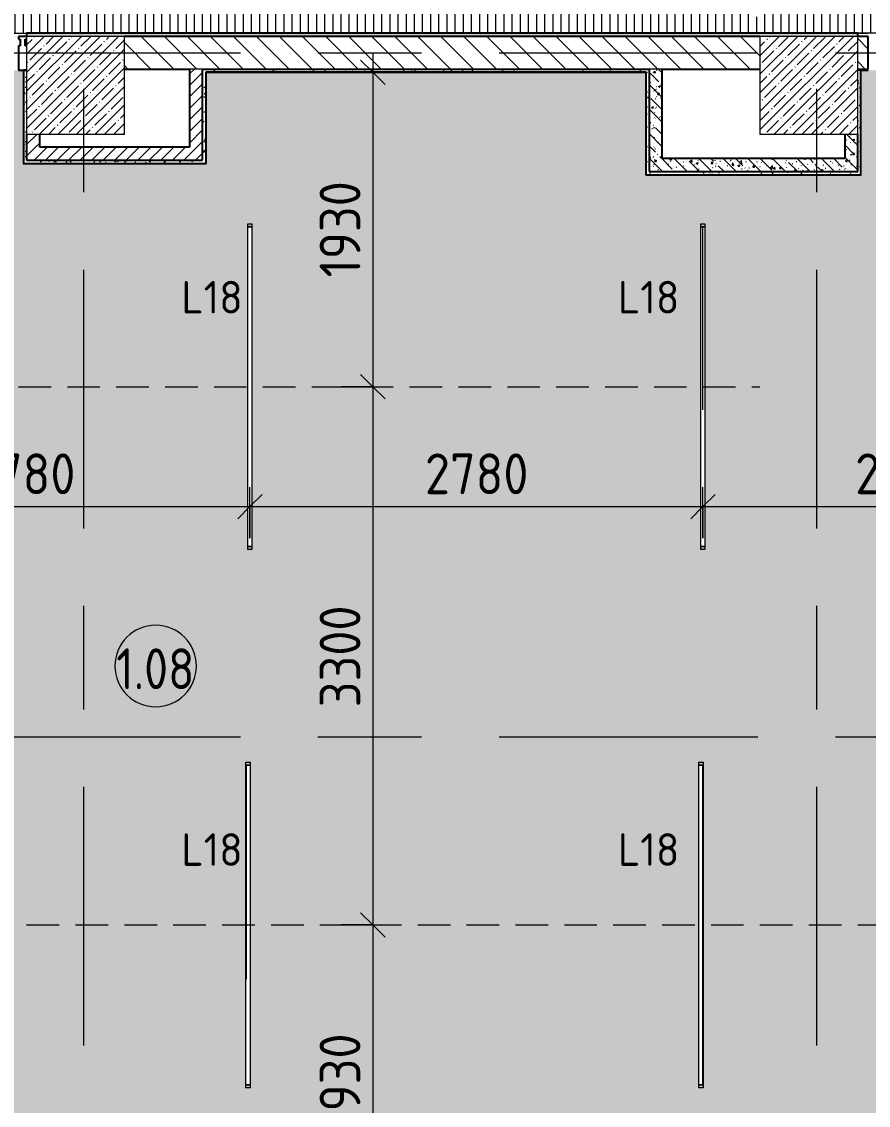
# Model space of a CAD drawing. Header units: millimetres. Extents: x -3377 to 186574, y -8553 to 29000.
# Drawn here: x 7629 to 12825, y 1338 to 7991 of the extents above; entities that cross this region are included whole.
import ezdxf

# ---------------------------------------------------------------- set-up
doc = ezdxf.new("R2010")
doc.units = ezdxf.units.MM
doc.linetypes.add('ADSK_Штрих_ш2 п1', pattern=[300, 200, -100])
doc.linetypes.add('Осевая', pattern=[3175, 635, -476.25, 1587.5, -476.25])
for name, color, linetype, lineweight in [('A-ANNO-DIMS', 7, 'Continuous', 9), ('A-ANNO-DIMS-100', 7, 'Continuous', 9), ('A-AREA-IDEN', 7, 'Continuous', 9), ('A-CLNG-PATT', 7, 'Continuous', 9), ('A-DETL-1', 7, 'ADSK_Штрих_ш2 п1', 9), ('A-GLAZ-CWMG', 7, 'Continuous', 9), ('A-GLAZ-CWMG-1', 7, 'Continuous', 25), ('A-WALL', 7, 'Continuous', 9), ('E-LITE-EQPM-IDEN', 7, 'Continuous', 9), ('I-WALL', 7, 'Continuous', 9), ('S-COLS', 7, 'Continuous', 9), ('Оси-2', 7, 'Осевая', 9)]:
    doc.layers.add(name, color=color, linetype=linetype, lineweight=lineweight)
for name, color, linetype, lineweight, true_color in [('A-CLNG-1', 7, 'Continuous', 9, 0xc0c0c0), ('A-WALL-2', 7, 'Continuous', 25, 0x3c3c3c), ('A-WALL-FNSH-2', 7, 'Continuous', 13, 0x3c3c3c), ('E-LITE-EQPM-1', 1, 'Continuous', 9, 0xff0000)]:
    doc.layers.add(name, color=color, linetype=linetype, lineweight=lineweight, true_color=true_color)
doc.layers.add('A-CLNG-PATT-1', color=7, linetype='Continuous', lineweight=9, transparency=1)
doc.styles.add('GOST Common', font='GOST_Common.ttf', dxfattribs={"width": 0.9, "height": 250})
doc.styles.add('GOST Common_1', font='GOST_Common.ttf', dxfattribs={"height": 200})
doc.styles.add('ISOCPEUR', font='isocpeur.ttf', dxfattribs={"width": 0.9, "height": 250})
doc.dimstyles.new('ISO-2_5_0_9К_БОЛЬШОЙ', dxfattribs={"dimscale": 304.8, "dimtxt": 248.995294, "dimasz": 0.492126, "dimexe": 0.393701, "dimexo": 0.984252, "dimgap": 0, "dimtad": 1, "dimdec": 0, "dimrnd": 10, "dimzin": 0, "dimdsep": 46, "dimtxsty": 'ISOCPEUR', "dimblk1": 'OBLIQUE', "dimblk2": 'OBLIQUE', "dimsah": 1, "dimcen": 0.09, "dimdle": 0.393701, "dimazin": 0, "dimtfac": 1, "dimtdec": 4, "dimtix": 1, "dimtmove": 0, "dimatfit": 3, "dimfxl": 1, "dimtvp": 1, "dimtolj": 1, "dimtzin": 0, "dimarcsym": 2})
pattern_1 = [(45, (0, 0), (-35.35534, 35.35534), [])]
pattern_2 = [(135, (0, 0), (-70.7107, -70.7107), [])]
pattern_3 = [(135, (0, 0), (-75.43415, -75.43415), [106.68, -17.78, 3.556, -17.78]), (135, (0, 75.39), (-75.43415, -75.43415), []), (50, (0, 0), (127.5292, -11.1576), [13.335, -146.685]), (355, (0, 0), (-24.6697, 133.74), [10.668, -117.348]), (100.451, (10.63, -0.93), (102.8597, 122.5818), [11.333, -124.663]), (46.184, (0, 35.56), (189.7552, -29.4304), [20.002, -220.027]), (96.636, (15.81, 33.1), (166.1822, 173.1996), [17, -186.995]), (351.184, (0, 35.56), (166.184, 173.1976), [16.002, -176.022]), (21, (17.78, 26.67), (106.1303, -71.586), [13.335, -146.685]), (326, (17.78, 26.67), (43.2619, 128.9318), [10.668, -117.348]), (71.451, (26.62, 20.7), (149.392, 57.3451), [11.333, -124.663]), (37.5, (0, 0), (2.16223, 59.18836), [3.353, -112.573, 3.353, -115.773, -117.793]), (37.5, (0, 0), (2.16223, 59.18836), [-235.052, 3.353, -114.44]), (7.5, (0, 0), (46.77386, 70.12615), [3.353, -64.567, 3.353, -109.906, -44.894]), (7.5, (0, 0), (46.77386, 70.12615), [-181.178, 3.353, -41.542]), (327.5, (-39.65, 0), (94.91367, -4.0101), [3.353, -41.097, 3.353, -135.331, -184.023]), (327.5, (-39.65, 0), (94.91367, -4.0101), [-183.134, 3.353, -180.67]), (317.5, (-57.43, 0), (103.69057, 17.7988), [3.353, -54.432, 3.353, -88.748, -130.683]), (317.5, (-57.43, 0), (103.69057, 17.7988), [-149.885, 3.353, -127.33])]
pattern_4 = [(0, (0, 0), (121.92, 30.48), [10.058, -81.382, 10.058, -81.382, -487.68]), (0, (0, 0), (121.92, 30.48), [-182.88, 10.058, -172.822, 10.058, -81.382, -213.36]), (0, (0, 0), (121.92, 30.48), [-457.2, 10.058, -50.902, 10.058, -142.342]), (120, (45.72, 15.24), (-87.356454, 90.34582), [10.058, -81.382, 10.058, -81.382, -487.68]), (120, (45.72, 15.24), (-87.356454, 90.34582), [-182.88, 10.058, -172.822, 10.058, -81.382, -213.36]), (120, (45.72, 15.24), (-87.356454, 90.34582), [-457.2, 10.058, -50.902, 10.058, -142.342]), (240, (60.96, 76.2), (-34.563546, -120.82582), [10.058, -81.382, 10.058, -81.382, -487.68]), (240, (60.96, 76.2), (-34.563546, -120.82582), [-182.88, 10.058, -172.822, 10.058, -81.382, -213.36]), (240, (60.96, 76.2), (-34.563546, -120.82582), [-457.2, 10.058, -50.902, 10.058, -142.342])]

# ---------------------------------------------------------------- blocks, each defined once
blk = doc.blocks.new('BSC_Колонна _Прямоугольная - 600х600-V40-План расстановки осветительного оборудования 1 этажа в осях 1-12')
at = {"layer": 'S-COLS'}
h = blk.add_hatch(dxfattribs=at)
h.set_pattern_fill('FP_57', color=256, style=0, pattern_type=2)
h.set_pattern_definition([(45, (-7960, -7600), (-57.0246, 57.0246), []), (45, (-7902.975, -7600), (-57.0246, 57.0246), [100.806, -20.161, 3.353, -16.808])])
h.paths.add_polyline_path([(300, -300), (300, 300), (-300, 300), (-300, -300), (-298.6, -300)])
for p, q in [((300, 300), (-300, 300)), ((-300, 300), (-300, -300)), ((300, -300), (300, 300)), ((-300, -300), (300, -300))]:
    blk.add_line(p, q, dxfattribs=at)
blk = doc.blocks.new('BSC_Колонна _Прямоугольная - 600х600-20441433-План расстановки осветительного оборудования 1 этажа в осях 1-12')
at = {"layer": 'S-COLS'}
h = blk.add_hatch(dxfattribs=at)
h.set_pattern_fill('FP_63', color=256, style=0, pattern_type=2)
h.set_pattern_definition([(45, (-12460, -7600), (-57.02463, 57.02463), []), (45, (-12402.975, -7600), (-57.02463, 57.02463), [100.806, -20.161, 3.353, -16.808])])
h.paths.add_polyline_path([(-300, -300), (300, -300), (300, 300), (-300, 300), (-300, -186.8)])
for p, q in [((300, 300), (-300, 300)), ((-300, 300), (-300, -300)), ((300, -300), (300, 300)), ((-300, -300), (300, -300))]:
    blk.add_line(p, q, dxfattribs=at)
blk = doc.blocks.new('Прямоугольный импост - Импост структурный с накладкой - 190мм-32634287-План расстановки осветительного оборудования 1 этажа в осях 1-12')
at = {"layer": 'A-GLAZ-CWMG-1'}
for p, q in [((0, 17), (-50, 17)), ((-50, 17), (-50, 0)), ((-50, 0), (-40, 0)), ((-40, 0), (-40, -40)), ((-10, -40), (-10, 0)), ((-10, 0), (0, 0)), ((-40, -40), (-50, -40)), ((-50, -40), (-50, -190)), ((0, -40), (-10, -40)), ((-50, -190), (0, -190))]:
    blk.add_line(p, q, dxfattribs=at)
blk = doc.blocks.new('Downlight - Strip - 2000 мм-V71-План расстановки осветительного оборудования 1 этажа в осях 1-12')
at = {"layer": 'E-LITE-EQPM-1'}
for p, q in [((-1000, -231.3), (-1000, -205.9)), ((-1000, -205.9), (-980.9, -205.9)), ((-980.9, -231.3), (-1000, -231.3)), ((-980.9, -231.3), (-980.9, -205.9)), ((-980.9, -205.9), (981, -205.9)), ((-980.9, -205.9), (-980.9, -231.3)), ((-980.9, -231.3), (-980.9, -205.9)), ((-980.9, -205.9), (981, -205.9)), ((981, -231.3), (-980.9, -231.3)), ((981, -231.3), (-980.9, -231.3)), ((981, -205.9), (981, -231.3)), ((981, -231.3), (981, -205.9)), ((981, -205.9), (1000, -205.9)), ((981, -205.9), (981, -231.3)), ((1000, -231.3), (981, -231.3)), ((1000, -205.9), (1000, -231.3))]:
    blk.add_line(p, q, dxfattribs=at)
blk = doc.blocks.new('Downlight - Strip - 2000 мм-27655400-План расстановки осветительного оборудования 1 этажа в осях 1-12')
at = {"layer": 'E-LITE-EQPM-1'}
for p, q in [((-1000, -231.3), (-1000, -205.9)), ((-1000, -205.9), (-980.9, -205.9)), ((-980.9, -231.3), (-1000, -231.3)), ((-980.9, -231.3), (-980.9, -205.9)), ((-980.9, -205.9), (981, -205.9)), ((-980.9, -205.9), (-980.9, -231.3)), ((-980.9, -231.3), (-980.9, -205.9)), ((-980.9, -205.9), (981, -205.9)), ((981, -231.3), (-980.9, -231.3)), ((981, -231.3), (-980.9, -231.3)), ((981, -205.9), (981, -231.3)), ((981, -231.3), (981, -205.9)), ((981, -205.9), (1000, -205.9)), ((981, -205.9), (981, -231.3)), ((1000, -231.3), (981, -231.3)), ((1000, -205.9), (1000, -231.3))]:
    blk.add_line(p, q, dxfattribs=at)
blk = doc.blocks.new('Downlight - Strip - 2000 мм-V72-План расстановки осветительного оборудования 1 этажа в осях 1-12')
at = {"layer": 'E-LITE-EQPM-1'}
for p, q in [((-1000, -231.3), (-1000, -205.9)), ((-1000, -205.9), (-980.9, -205.9)), ((-980.9, -231.3), (-1000, -231.3)), ((-980.9, -231.3), (-980.9, -205.9)), ((-980.9, -205.9), (981, -205.9)), ((-980.9, -205.9), (-980.9, -231.3)), ((-980.9, -231.3), (-980.9, -205.9)), ((-980.9, -205.9), (981, -205.9)), ((981, -231.3), (-980.9, -231.3)), ((981, -231.3), (-980.9, -231.3)), ((981, -205.9), (981, -231.3)), ((981, -231.3), (981, -205.9)), ((981, -205.9), (1000, -205.9)), ((981, -205.9), (981, -231.3)), ((1000, -231.3), (981, -231.3)), ((1000, -205.9), (1000, -231.3))]:
    blk.add_line(p, q, dxfattribs=at)
blk = doc.blocks.new('Марка_Помещения - Номер-25198446-План расстановки осветительного оборудования 1 этажа в осях 1-12')
at = {"layer": 'A-AREA-IDEN'}
for start, end in [(360, 180), (180, 360)]:
    blk.add_arc((0, 0), 2.5, start, end, dxfattribs=at)
blk = doc.blocks.new('DIMBLOCK122-План расстановки осветительного оборудования 1 этажа в осях 1-12')
at = {"layer": 'A-ANNO-DIMS-100'}
for p, q in [((9784.6, 7800), (9784.6, 5750)), ((9590.7, 7680), (9904.6, 7680)), ((9784.6, 7680), (9590.7, 7680)), ((9590.7, 5750), (9904.6, 5750)), ((9784.6, 5750), (9590.7, 5750))]:
    blk.add_line(p, q, dxfattribs=at)
at = {"layer": 'A-ANNO-DIMS-100', "lineweight": 20}
for p, q in [((9784.6, 7680), (9709.6, 7755)), ((9784.6, 7680), (9859.6, 7605)), ((9784.6, 5750), (9709.6, 5825)), ((9784.6, 5750), (9859.6, 5675))]:
    blk.add_line(p, q, dxfattribs=at)
at = {"layer": 'A-ANNO-DIMS-100', "color": 0, "insert": (9458, 6420.5), "char_height": 250, "width": 706.764, "attachment_point": 1, "rotation": 90, "line_spacing_factor": 1.149209, "style": 'ISOCPEUR'}
blk.add_mtext('1930', dxfattribs=at)
blk = doc.blocks.new('_Oblique')
at = {"color": 0, "linetype": 'ByBlock', "lineweight": -2}
blk.add_line((-0.5, -0.5), (0.5, 0.5), dxfattribs=at)
blk = doc.blocks.new('DIMBLOCK123-План расстановки осветительного оборудования 1 этажа в осях 1-12')
at = {"layer": 'A-ANNO-DIMS-100', "lineweight": 20}
for p, q in [((9784.6, 5750), (9709.6, 5825)), ((9784.6, 5750), (9859.6, 5675)), ((9784.6, 2445.5), (9709.6, 2520.5)), ((9784.6, 2445.5), (9859.6, 2370.5))]:
    blk.add_line(p, q, dxfattribs=at)
at = {"layer": 'A-ANNO-DIMS-100'}
for p, q in [((9590.7, 5750), (9904.6, 5750)), ((9784.6, 5750), (9590.7, 5750)), ((9784.6, 5750), (9784.6, 2445.5)), ((9590.7, 2445.5), (9904.6, 2445.5)), ((9784.6, 2445.5), (9590.7, 2445.5))]:
    blk.add_line(p, q, dxfattribs=at)
at = {"layer": 'A-ANNO-DIMS-100', "color": 0, "insert": (9458, 3781.7), "char_height": 250, "width": 758.478, "attachment_point": 1, "rotation": 90, "line_spacing_factor": 1.149209, "style": 'ISOCPEUR'}
blk.add_mtext('3300', dxfattribs=at)
blk = doc.blocks.new('DIMBLOCK124-План расстановки осветительного оборудования 1 этажа в осях 1-12')
at = {"layer": 'A-ANNO-DIMS-100', "lineweight": 20}
for p, q in [((9784.6, 2445.5), (9709.6, 2520.5)), ((9784.6, 2445.5), (9859.6, 2370.5)), ((9784.6, 520), (9709.6, 595)), ((9784.6, 520), (9859.6, 445))]:
    blk.add_line(p, q, dxfattribs=at)
at = {"layer": 'A-ANNO-DIMS-100'}
for p, q in [((9590.7, 2445.5), (9904.6, 2445.5)), ((9784.6, 2445.5), (9590.7, 2445.5)), ((9784.6, 2445.5), (9784.6, 400)), ((8868.7, 520), (9904.6, 520)), ((9784.6, 520), (8868.7, 520))]:
    blk.add_line(p, q, dxfattribs=at)
at = {"layer": 'A-ANNO-DIMS-100', "color": 0, "insert": (9458, 1188.3), "char_height": 250, "width": 706.764, "attachment_point": 1, "rotation": 90, "line_spacing_factor": 1.149209, "style": 'ISOCPEUR'}
blk.add_mtext('1930', dxfattribs=at)
blk = doc.blocks.new('DIMBLOCK126-План расстановки осветительного оборудования 1 этажа в осях 1-12')
at = {"layer": 'A-ANNO-DIMS-100'}
for p, q in [((6250, 4819.4), (6250, 5133.4)), ((9030, 4819.4), (9030, 5133.4)), ((6250, 5013.4), (9030, 5013.4)), ((6250, 5013.4), (6250, 4819.4)), ((9030, 5013.4), (9030, 4819.4))]:
    blk.add_line(p, q, dxfattribs=at)
at = {"layer": 'A-ANNO-DIMS-100', "lineweight": 20}
for p, q in [((6250, 5013.4), (6325, 5088.4)), ((9030, 5013.4), (9105, 5088.4)), ((6250, 5013.4), (6175, 4938.4)), ((9030, 5013.4), (8955, 4938.4))]:
    blk.add_line(p, q, dxfattribs=at)
at = {"layer": 'A-ANNO-DIMS-100', "color": 0, "insert": (7324, 5340), "char_height": 250, "width": 758.478, "attachment_point": 1, "line_spacing_factor": 1.149209, "style": 'ISOCPEUR'}
blk.add_mtext('2780', dxfattribs=at)
blk = doc.blocks.new('DIMBLOCK127-План расстановки осветительного оборудования 1 этажа в осях 1-12')
at = {"layer": 'A-ANNO-DIMS-100'}
for p, q in [((9030, 4819.4), (9030, 5133.4)), ((11810, 4819.4), (11810, 5133.4)), ((9030, 5013.4), (11810, 5013.4)), ((9030, 5013.4), (9030, 4819.4)), ((11810, 5013.4), (11810, 4819.4))]:
    blk.add_line(p, q, dxfattribs=at)
at = {"layer": 'A-ANNO-DIMS-100', "lineweight": 20}
for p, q in [((9030, 5013.4), (9105, 5088.4)), ((11810, 5013.4), (11885, 5088.4)), ((9030, 5013.4), (8955, 4938.4)), ((11810, 5013.4), (11735, 4938.4))]:
    blk.add_line(p, q, dxfattribs=at)
at = {"layer": 'A-ANNO-DIMS-100', "color": 0, "insert": (10104, 5340), "char_height": 250, "width": 758.478, "attachment_point": 1, "line_spacing_factor": 1.149209, "style": 'ISOCPEUR'}
blk.add_mtext('2780', dxfattribs=at)
blk = doc.blocks.new('DIMBLOCK128-План расстановки осветительного оборудования 1 этажа в осях 1-12')
at = {"layer": 'A-ANNO-DIMS-100'}
for p, q in [((11810, 4819.4), (11810, 5133.4)), ((14310, 4819.4), (14310, 5133.4)), ((11810, 5013.4), (14430, 5013.4)), ((11810, 5013.4), (11810, 4819.4)), ((14310, 5013.4), (14310, 4819.4))]:
    blk.add_line(p, q, dxfattribs=at)
at = {"layer": 'A-ANNO-DIMS-100', "lineweight": 20}
for p, q in [((11810, 5013.4), (11885, 5088.4)), ((14310, 5013.4), (14385, 5088.4)), ((11810, 5013.4), (11735, 4938.4)), ((14310, 5013.4), (14235, 4938.4))]:
    blk.add_line(p, q, dxfattribs=at)
at = {"layer": 'A-ANNO-DIMS-100', "color": 0, "insert": (12744, 5340), "char_height": 250, "width": 758.478, "attachment_point": 1, "line_spacing_factor": 1.149209, "style": 'ISOCPEUR'}
blk.add_mtext('2500', dxfattribs=at)

msp = doc.modelspace()

# ---------------------------------------------------------------- hatches: boundary and pattern name
at = {"layer": 'A-CLNG-PATT'}
h = msp.add_hatch(dxfattribs=at)
h.set_pattern_fill('FP_90', color=256, style=0, pattern_type=2)
h.set_pattern_definition([(90, (13490.04, 13229.96), (-50, 3e-15), [])])
h.paths.add_polyline_path([(12707.3, 7920), (19990, 7920), (19990, 10880), (13690, 10880), (13690, 15200), (6780, 15200), (6780, 14975), (7097.5, 14975), (7097.5, 14575), (6780, 14575), (6780, 10880), (3539, 10880), (3539, 11380), (1831, 11379), (1830, 10880), (545, 10880), (545, 10600), (130, 10600), (130, 8520), (1290, 8520), (1290, 7920), (12370.9, 7920)])
h.paths.add_polyline_path([(12142.7, 8019.5), (12117.3, 8019.5), (12117.3, 8473.2), (12142.7, 8473.2)])
h.paths.add_polyline_path([(4142.7, 8019.5), (4117.3, 8019.5), (4117.3, 8473.2), (4142.7, 8473.2)])
h.paths.add_polyline_path([(8117.3, 8819.5), (8117.3, 9549.7), (8142.7, 9555.8), (8142.7, 8819.5)])
h.paths.add_polyline_path([(16142.7, 8820.1), (16117.3, 8820.1), (16117.3, 9739.6), (16142.7, 9727.6)])
h.paths.add_polyline_path([(12418.3, 11498.1), (12418.3, 11592.8), (12443.7, 11578.5), (12443.7, 11498.1)])
h.paths.add_polyline_path([(8043.7, 11498.1), (8018.3, 11498.1), (8018.3, 11547.6), (8043.7, 11561.3)])
h = msp.add_hatch(dxfattribs=at)
h.set_pattern_fill('FP_86', color=256, style=0, pattern_type=2)
h.set_pattern_definition([(90, (8860, 9760.774), (-50, 3e-15), [])])
h.paths.add_polyline_path([(11811, 1464), (11811, 3425.9), (11785.6, 3425.9), (11785.6, 1464)])
h.paths.add_polyline_path([(6263.7, 1464), (6263.7, 3425.9), (6238.3, 3425.9), (6238.3, 1464)])
h.paths.add_polyline_path([(14785.6, 2113.3), (14811, 2113.3), (14811, 3425.9), (14785.6, 3425.9)])
h.paths.add_polyline_path([(9005.6, 2113.3), (9031, 2113.3), (9031, 3425.9), (9005.6, 3425.9), (9005.6, 2436.6)])
h.paths.add_polyline_path([(17811, 2189.5), (17811, 3425.9), (17785.6, 3425.9), (17785.6, 2205.3)])
h.paths.add_polyline_path([(9017.3, 4769), (9042.7, 4769), (9042.7, 6730.9), (9017.3, 6730.9)])
h.paths.add_polyline_path([(6237.3, 4769), (6254.2, 4769), (6262.7, 4783.5), (6262.7, 6730.9), (6237.3, 6730.9), (6237.3, 6353.2)])
h.paths.add_polyline_path([(11822.7, 5602.4), (11822.7, 6730.9), (11797.3, 6730.9), (11797.3, 5615)])
at = {"layer": 'A-CLNG-PATT-1'}
h = msp.add_hatch(color=256, dxfattribs=at)
h.paths.add_polyline_path([(15062, 521), (20490, 521), (20489, 4370), (14310, 4370), (14310, 7693), (12780, 7693), (12780, 7050), (11460, 7050), (11459, 7680), (8760, 7679), (8760, 7120), (7640, 7120), (7640, 7693), (3750, 7693), (3750, 521), (14839, 521)])
h.paths.add_polyline_path([(17811, 1464), (17785.6, 1464), (17785.6, 3425.9), (17811, 3425.9), (17811, 2189.5)])
h.paths.add_polyline_path([(14811, 1464), (14785.6, 1464), (14785.6, 3425.9), (14811, 3425.9), (14811, 2113.3)])
h.paths.add_polyline_path([(11811, 1464), (11785.6, 1464), (11785.6, 3425.9), (11811, 3425.9)])
h.paths.add_polyline_path([(9031, 1464), (9005.6, 1464), (9005.6, 3425.9), (9031, 3425.9), (9031, 2113.3)])
h.paths.add_polyline_path([(6263.7, 1464), (6238.3, 1464), (6238.3, 3425.9), (6263.7, 3425.9)])
h.paths.add_polyline_path([(11822.7, 4769), (11797.3, 4769), (11797.3, 6730.9), (11822.7, 6730.9), (11822.7, 5602.4)])
h.paths.add_polyline_path([(9042.7, 4769), (9017.3, 4769), (9017.3, 6730.9), (9042.7, 6730.9)])
h.paths.add_polyline_path([(6237.3, 4769), (6237.3, 6730.9), (6262.7, 6730.9), (6262.7, 4769), (6254.2, 4769)])
at = {"layer": 'I-WALL'}
h = msp.add_hatch(dxfattribs=at)
h.set_pattern_fill('FP_85', color=256, style=0, pattern_type=2)
h.set_pattern_definition(pattern_4)
h.paths.add_polyline_path([(12760, 7900), (12760, 7920), (7660, 7920), (7660, 7900), (12707.3, 7900)])
h = msp.add_hatch(dxfattribs=at)
h.set_pattern_fill('FP_15', color=256, style=0, pattern_type=2)
h.set_pattern_definition(pattern_2)
h.paths.add_polyline_path([(11460, 7700), (12160, 7700), (12160, 7900), (8260, 7900), (8260, 7700), (10768.8, 7700)])
h = msp.add_hatch(dxfattribs=at)
h.set_pattern_fill('FP_15', color=256, style=0, pattern_type=2)
h.set_pattern_definition(pattern_2)
h.paths.add_polyline_path([(12760, 7700), (12825, 7700), (12825, 7900), (12760, 7900), (12760, 7810.7)])
h.paths.add_polyline_path([(16110, 7700), (16660, 7700), (16660, 7900), (14265, 7900), (14265, 7700), (15734.8, 7700)])
h = msp.add_hatch(dxfattribs=at)
h.set_pattern_fill('FP_85', color=256, style=0, pattern_type=2)
h.set_pattern_definition(pattern_4)
h.paths.add_polyline_path([(7651.8, 7140), (7660, 7140), (7660, 7693), (7640, 7693), (7640, 7140)])
h = msp.add_hatch(dxfattribs=at)
h.set_pattern_fill('FP_41', color=256, style=0, pattern_type=2)
h.set_pattern_definition(pattern_1)
h.paths.add_polyline_path([(8660, 7140), (8740, 7140), (8740, 7700), (8660, 7700), (8660, 7220)])
h = msp.add_hatch(dxfattribs=at)
h.set_pattern_fill('FP_85', color=256, style=0, pattern_type=2)
h.set_pattern_definition(pattern_4)
h.paths.add_polyline_path([(8788, 7680), (11480, 7680), (11480, 7700), (8740, 7700), (8740, 7680), (8760, 7680)])
h = msp.add_hatch(dxfattribs=at)
h.set_pattern_fill('FP_85', color=256, style=0, pattern_type=2)
h.set_pattern_definition(pattern_4)
h.paths.add_polyline_path([(8760, 7120), (8760, 7680), (8740, 7679), (8740, 7120)])
h = msp.add_hatch(dxfattribs=at)
h.set_pattern_fill('FP_85', color=256, style=0, pattern_type=2)
h.set_pattern_definition(pattern_4)
h.paths.add_polyline_path([(11480, 7050), (11480, 7680), (11460, 7680), (11460, 7050)])
h = msp.add_hatch(dxfattribs=at)
h.set_pattern_fill('FP_32', color=256, style=0, pattern_type=2)
h.set_pattern_definition(pattern_3)
h.paths.add_polyline_path([(11560, 7150), (11560, 7700), (11480, 7700), (11480, 7150)])
h = msp.add_hatch(dxfattribs=at)
h.set_pattern_fill('FP_85', color=256, style=0, pattern_type=2)
h.set_pattern_definition(pattern_4)
h.paths.add_polyline_path([(12780, 7070), (12780, 7693), (12760, 7693), (12760, 7070), (12768.6, 7070)])
h = msp.add_hatch(dxfattribs=at)
h.set_pattern_fill('FP_41', color=256, style=0, pattern_type=2)
h.set_pattern_definition(pattern_1)
h.paths.add_polyline_path([(7661.4, 7220), (7740, 7220), (7740, 7300), (7660, 7300), (7660, 7220)])
h = msp.add_hatch(dxfattribs=at)
h.set_pattern_fill('FP_32', color=256, style=0, pattern_type=2)
h.set_pattern_definition(pattern_3)
h.paths.add_polyline_path([(12680, 7070), (12760, 7070), (12760, 7300), (12680, 7300), (12680, 7120)])
h = msp.add_hatch(dxfattribs=at)
h.set_pattern_fill('FP_41', color=256, style=0, pattern_type=2)
h.set_pattern_definition(pattern_1)
h.paths.add_polyline_path([(7661.4, 7140), (8660, 7140), (8660, 7220), (7660, 7220), (7660, 7140)])
h = msp.add_hatch(dxfattribs=at)
h.set_pattern_fill('FP_85', color=256, style=0, pattern_type=2)
h.set_pattern_definition(pattern_4)
h.paths.add_polyline_path([(8643.3, 7120), (8740, 7120.5), (8740, 7140), (7640, 7140), (7640, 7120), (7740, 7120)])
h = msp.add_hatch(dxfattribs=at)
h.set_pattern_fill('FP_32', color=256, style=0, pattern_type=2)
h.set_pattern_definition(pattern_3)
h.paths.add_polyline_path([(12680, 7070), (12680, 7150), (11480, 7150), (11480, 7070), (11698.1, 7070)])
h = msp.add_hatch(dxfattribs=at)
h.set_pattern_fill('FP_85', color=256, style=0, pattern_type=2)
h.set_pattern_definition(pattern_4)
h.paths.add_polyline_path([(11560, 7050), (12780, 7050), (12780, 7070), (11480, 7070), (11480, 7050)])

# ---------------------------------------------------------------- linework, layer by layer
at = {"layer": 'A-CLNG-1'}
for p, q in [((3730, 7920), (7660, 7920)), ((14265, 7920), (12825, 7920)), ((12785, 7693), (12780, 7693))]:
    msp.add_line(p, q, dxfattribs=at)
at = {"layer": 'A-DETL-1'}
for p, q in [((5810, 5750), (12160, 5750)), ((5860, 2445.5), (18110, 2445.5))]:
    msp.add_line(p, q, dxfattribs=at)
at = {"layer": 'A-WALL'}
for p, q in [((8740, 7700), (8660, 7700)), ((11560, 7700), (11480, 7700))]:
    msp.add_line(p, q, dxfattribs=at)
at = {"layer": 'A-WALL-2'}
for p, q in [((12760, 7920), (7660, 7920)), ((7660, 7920), (7660, 7900)), ((12760, 7900), (12760, 7920)), ((12160, 7900), (8260, 7900)), ((12825, 7900), (12760, 7900)), ((12825, 7700), (12825, 7900)), ((7660, 7693), (7640, 7693)), ((7640, 7693), (7640, 7120)), ((8260, 7700), (8660, 7700)), ((8660, 7700), (8660, 7220)), ((8740, 7140), (8740, 7700)), ((8740, 7700), (11480, 7700)), ((11460, 7680), (8760, 7680)), ((8760, 7680), (8760, 7120)), ((11460, 7680), (11460, 7050)), ((11480, 7700), (11480, 7070)), ((11560, 7700), (12160, 7700)), ((11560, 7150), (11560, 7700)), ((12760, 7700), (12825, 7700)), ((12780, 7693), (12760, 7693)), ((12780, 7050), (12780, 7693)), ((7660, 7300), (7660, 7140)), ((7740, 7220), (7740, 7300)), ((12680, 7300), (12680, 7150)), ((12760, 7070), (12760, 7300)), ((8660, 7220), (7740, 7220)), ((7640, 7120), (8760, 7120)), ((7660, 7140), (8740, 7140)), ((12680, 7150), (11560, 7150)), ((11480, 7070), (12760, 7070)), ((11460, 7050), (12780, 7050))]:
    msp.add_line(p, q, dxfattribs=at)
at = {"layer": 'A-WALL-FNSH-2'}
for p, q in [((12825, 7921), (7660, 7921)), ((7660, 7921), (7660, 7920)), ((12760, 7920), (12825, 7920)), ((12825, 7920), (12825, 7921)), ((7640, 7690), (7639, 7690)), ((7639, 7690), (7639, 7119)), ((8761, 7679), (11459, 7679)), ((8761, 7119), (8761, 7679)), ((11459, 7679), (11459, 7049)), ((12781, 7690), (12780, 7690)), ((12781, 7049), (12781, 7690)), ((12825, 7693), (12785, 7693)), ((12785, 7693), (12785, 7692)), ((12785, 7692), (12825, 7692)), ((12825, 7692), (12825, 7693)), ((7639, 7119), (8761, 7119)), ((11459, 7049), (12781, 7049))]:
    msp.add_line(p, q, dxfattribs=at)
at = {"layer": 'Оси-2'}
for p, q in [((8010, 593.7), (8010, 24898.1)), ((12510, 593.7), (12510, 24898.1)), ((-77.3, 7800), (35997.1, 7800)), ((-77.3, 3600), (35997.1, 3600))]:
    msp.add_line(p, q, dxfattribs=at)

# ---------------------------------------------------------------- block references
at = {"layer": 'A-AREA-IDEN', "xscale": 99.99999999999993, "yscale": 99.99999999999993, "zscale": 99.99999999999993}
msp.add_blockref('Марка_Помещения - Номер-25198446-План расстановки осветительного оборудования 1 этажа в осях 1-12', (8452, 4034.8), dxfattribs=at)
at = {"layer": 'A-GLAZ-CWMG'}
msp.add_blockref('Прямоугольный импост - Импост структурный с накладкой - 190мм-32634287-План расстановки осветительного оборудования 1 этажа в осях 1-12', (7660, 7883), dxfattribs=at)
at = {"layer": 'E-LITE-EQPM-1', "rotation": 90}
for name, p in [('Downlight - Strip - 2000 мм-27655400-План расстановки осветительного оборудования 1 этажа в осях 1-12', (8811.4, 5750)), ('Downlight - Strip - 2000 мм-V71-План расстановки осветительного оборудования 1 этажа в осях 1-12', (11591.4, 5750)), ('Downlight - Strip - 2000 мм-V72-План расстановки осветительного оборудования 1 этажа в осях 1-12', (8799.7, 2445)), ('Downlight - Strip - 2000 мм-27655400-План расстановки осветительного оборудования 1 этажа в осях 1-12', (11579.7, 2445))]:
    msp.add_blockref(name, p, dxfattribs=at)
at = {"layer": 'S-COLS'}
for name, p in [('BSC_Колонна _Прямоугольная - 600х600-V40-План расстановки осветительного оборудования 1 этажа в осях 1-12', (7960, 7600)), ('BSC_Колонна _Прямоугольная - 600х600-20441433-План расстановки осветительного оборудования 1 этажа в осях 1-12', (12460, 7600))]:
    msp.add_blockref(name, p, dxfattribs=at)

# ---------------------------------------------------------------- texts
at = {"layer": 'A-AREA-IDEN', "insert": (8210.1, 4143.3), "char_height": 250, "width": 606.076, "attachment_point": 1, "style": 'GOST Common'}
msp.add_mtext('1.08', dxfattribs=at)
at = {"layer": 'E-LITE-EQPM-IDEN', "char_height": 200, "width": 472.996, "attachment_point": 1, "style": 'GOST Common_1'}
for insert in [(8608.9, 6399.3), (11288.4, 6399.3), (8608.9, 3008.3), (11288.4, 3008.3)]:
    msp.add_mtext('L18', dxfattribs=dict(at, insert=insert))

# ---------------------------------------------------------------- dimensions: what is measured, and where the dimension line sits
at = {"layer": 'A-ANNO-DIMS'}
for base, p1, p2, override, picture, middle in [((9784.6, 5750), (9890.7, 7680), (9890.7, 5750), {"dimpost": '<>', "dimfxl": 1930}, 'DIMBLOCK122-План расстановки осветительного оборудования 1 этажа в осях 1-12', (9659.6, 6715)), ((9784.60271, 2445.5), (9890.66873, 5750.00001), (9890.66873, 2445.5), {"dimpost": '<>', "dimfxl": 3304.500003}, 'DIMBLOCK123-План расстановки осветительного оборудования 1 этажа в осях 1-12', (9659.60271, 4097.75)), ((9784.602714, 520), (9890.668731, 2445.500003), (8568.725453, 520), {"dimpost": '<>', "dimfxl": 2335.612188}, 'DIMBLOCK124-План расстановки осветительного оборудования 1 этажа в осях 1-12', (9659.602714, 1482.750001))]:
    dim = msp.add_linear_dim(base=base, p1=p1, p2=p2, angle=90, dimstyle='ISO-2_5_0_9К_БОЛЬШОЙ', override=override, dxfattribs=at)
    dim.commit()
    dim.dimension.update_dxf_attribs({"geometry": picture, "text_midpoint": middle})
for base, p1, p2, override, picture, middle in [((9030, 5013.4), (6250, 5119.4), (9030, 5119.4), {"dimpost": '<>', "dimfxl": 2779.999907}, 'DIMBLOCK126-План расстановки осветительного оборудования 1 этажа в осях 1-12', (7640, 5138.4)), ((11810, 5013.4), (9030, 5119.4), (11810, 5119.4), {"dimpost": '<>', "dimfxl": 2780}, 'DIMBLOCK127-План расстановки осветительного оборудования 1 этажа в осях 1-12', (10420, 5138.4)), ((14310, 5013.4), (11810, 5119.4), (14310, 5119.4), {"dimpost": '<>', "dimfxl": 2500}, 'DIMBLOCK128-План расстановки осветительного оборудования 1 этажа в осях 1-12', (13060, 5138.4))]:
    dim = msp.add_linear_dim(base=base, p1=p1, p2=p2, dimstyle='ISO-2_5_0_9К_БОЛЬШОЙ', override=override, dxfattribs=at)
    dim.commit()
    dim.dimension.update_dxf_attribs({"geometry": picture, "text_midpoint": middle})

doc.saveas('drawing.dxf')
